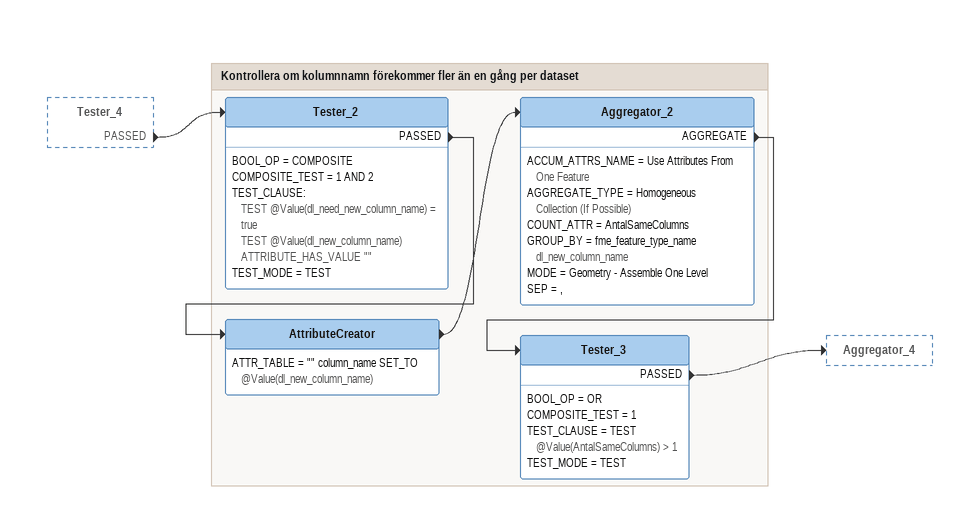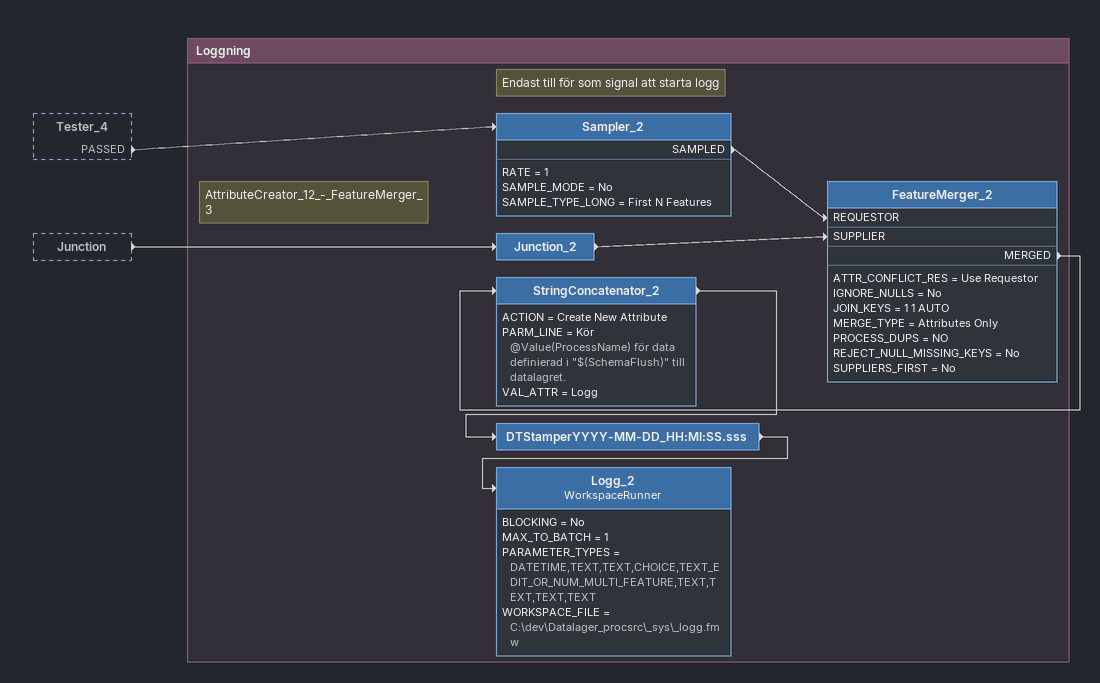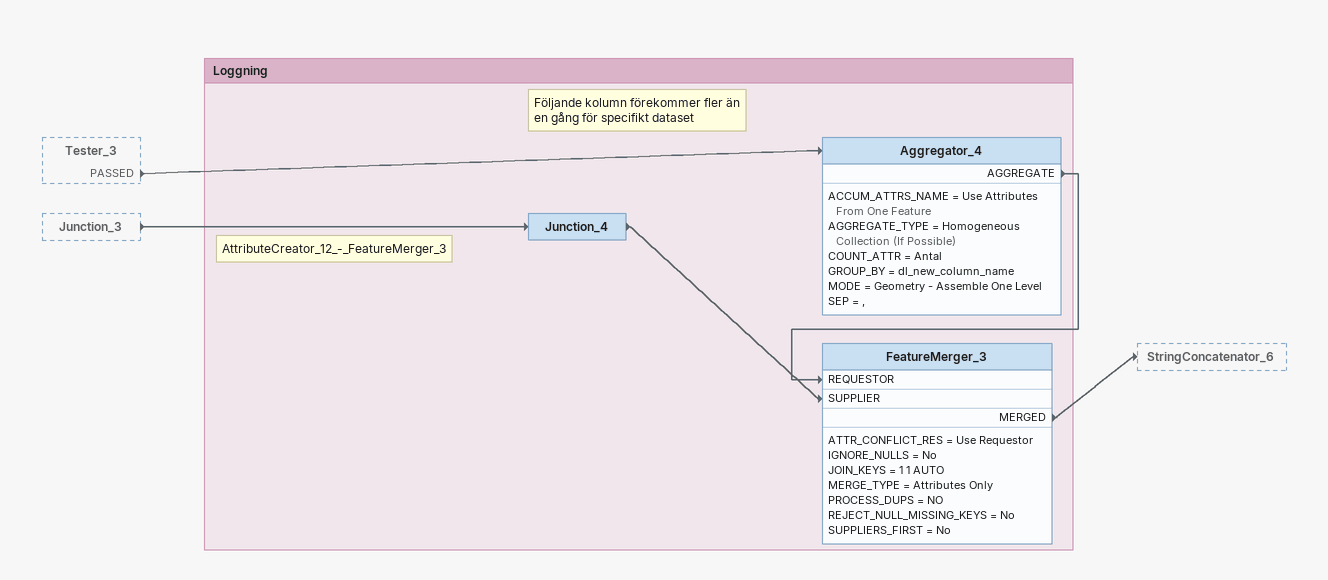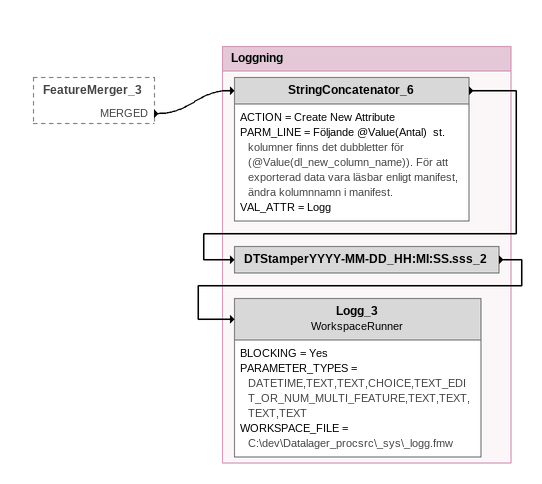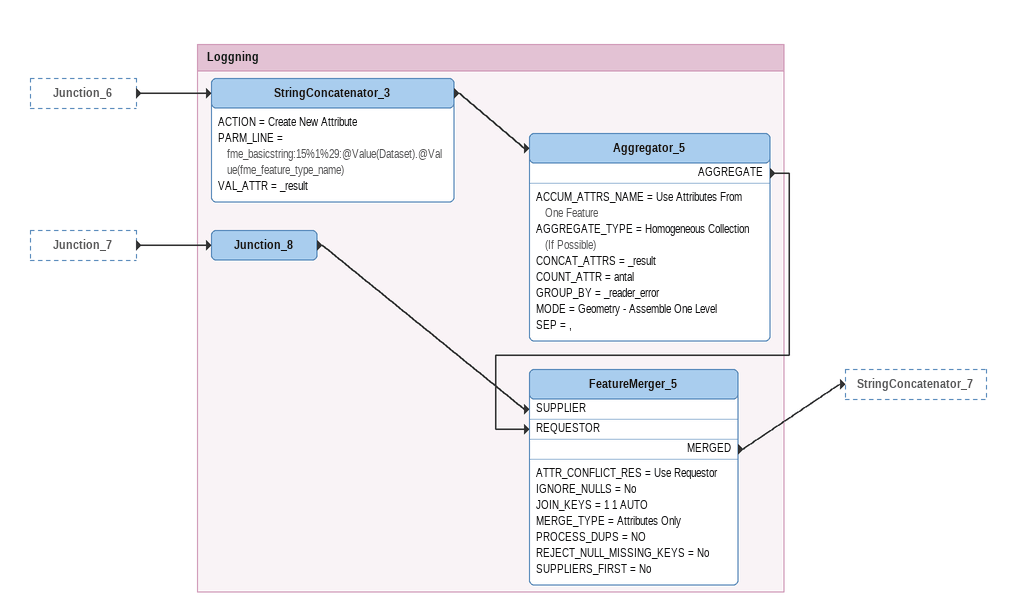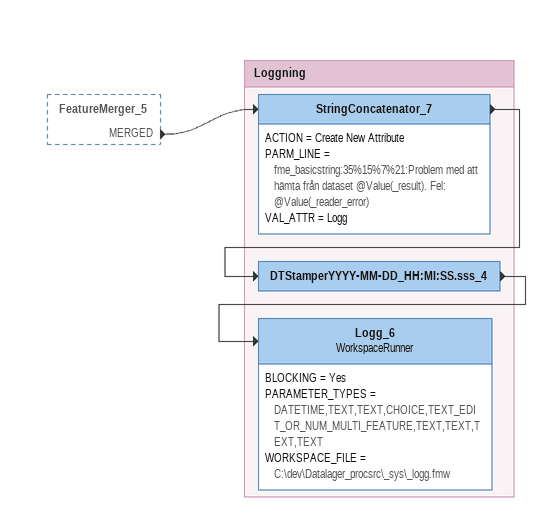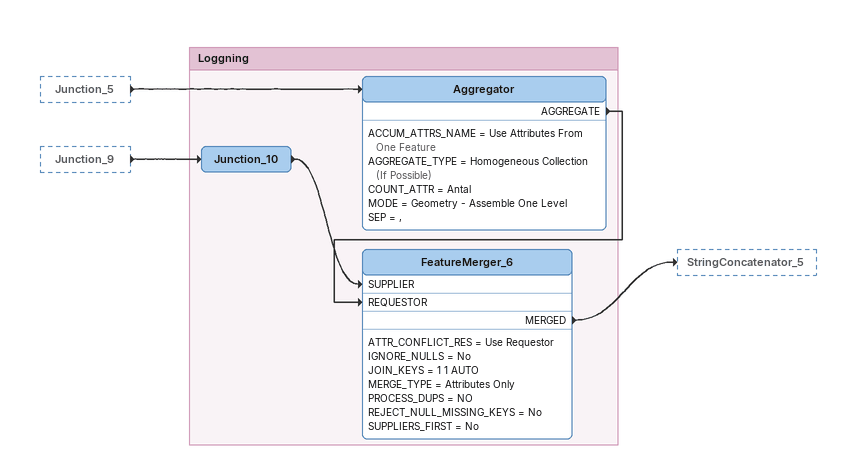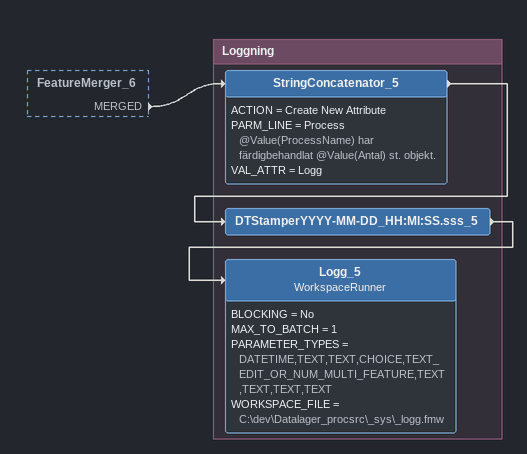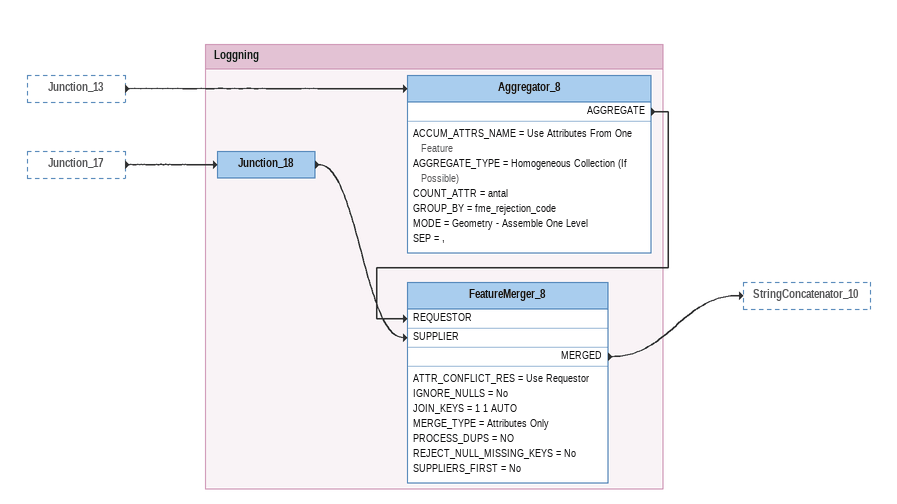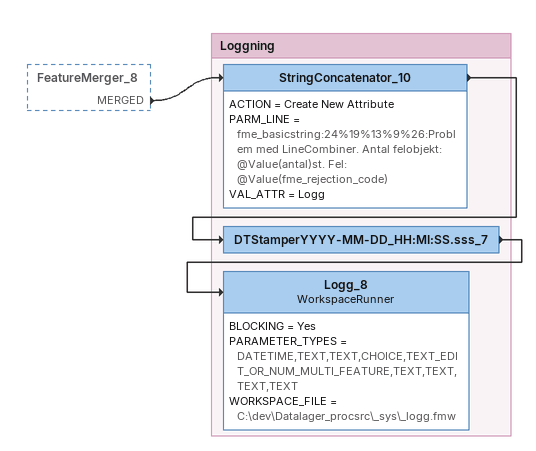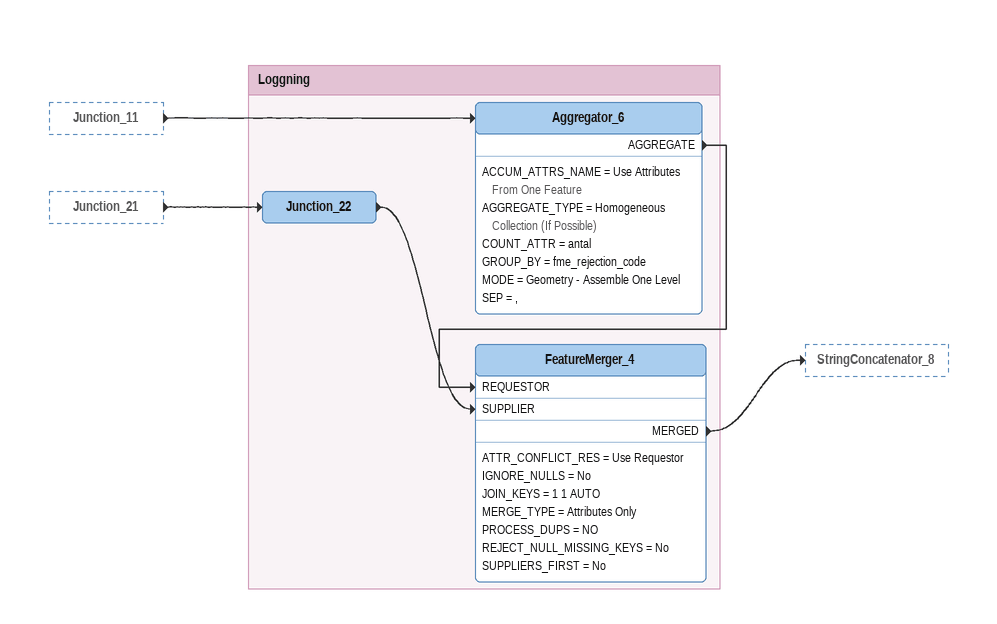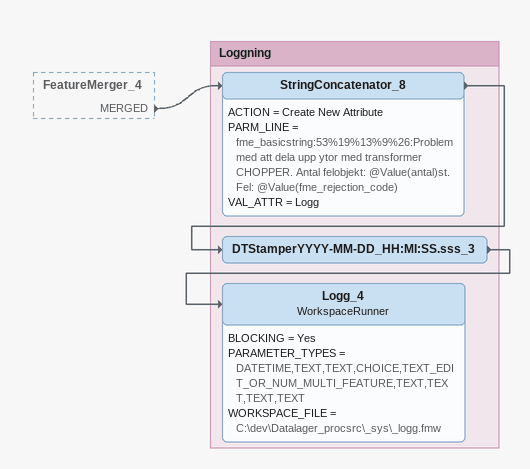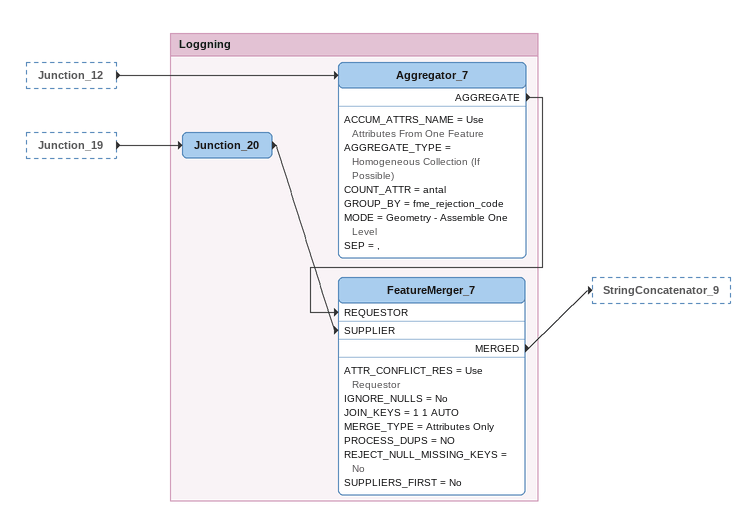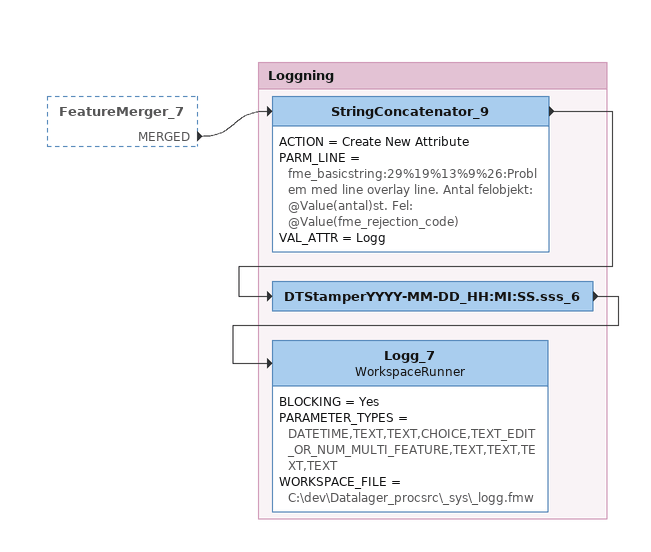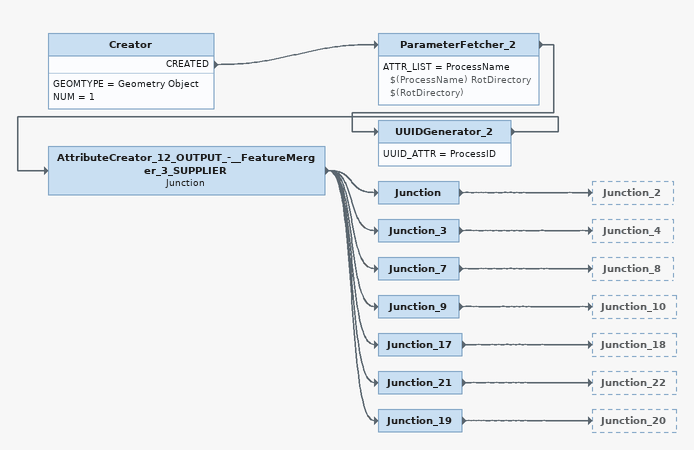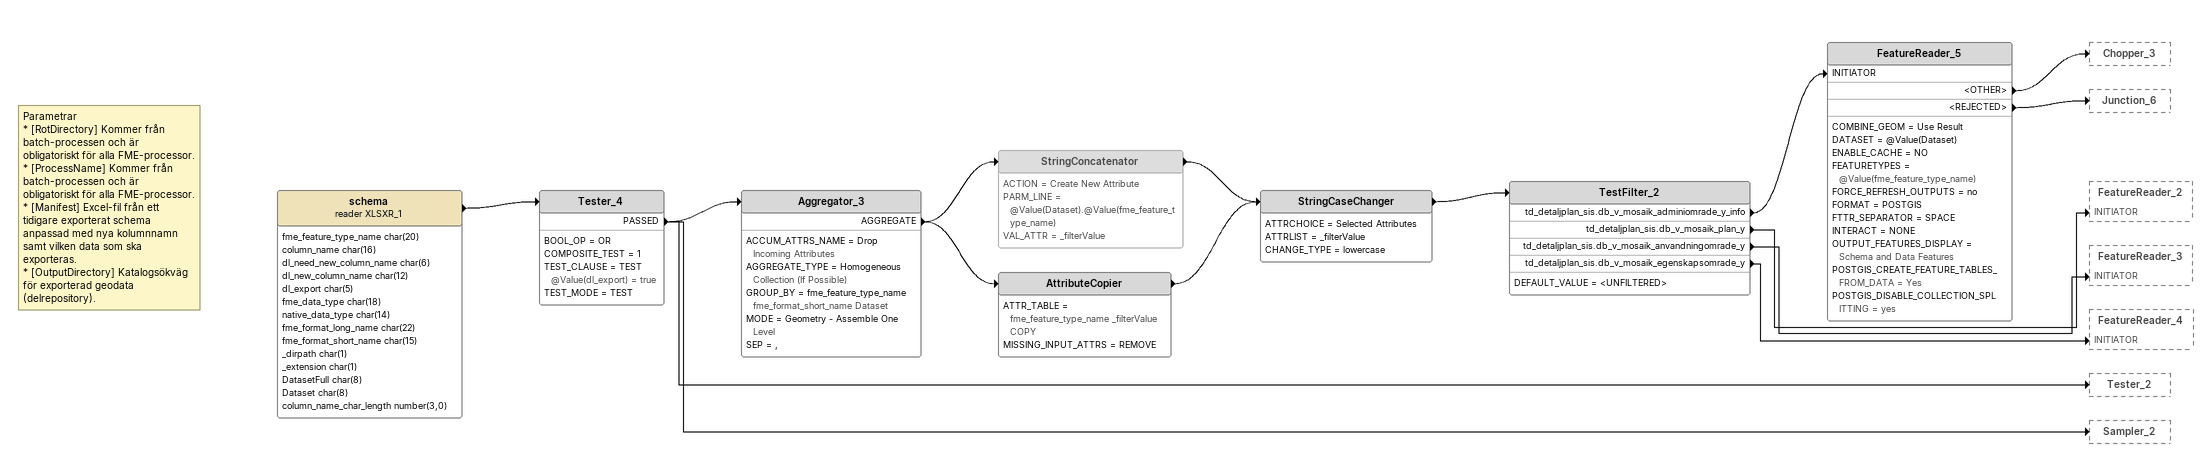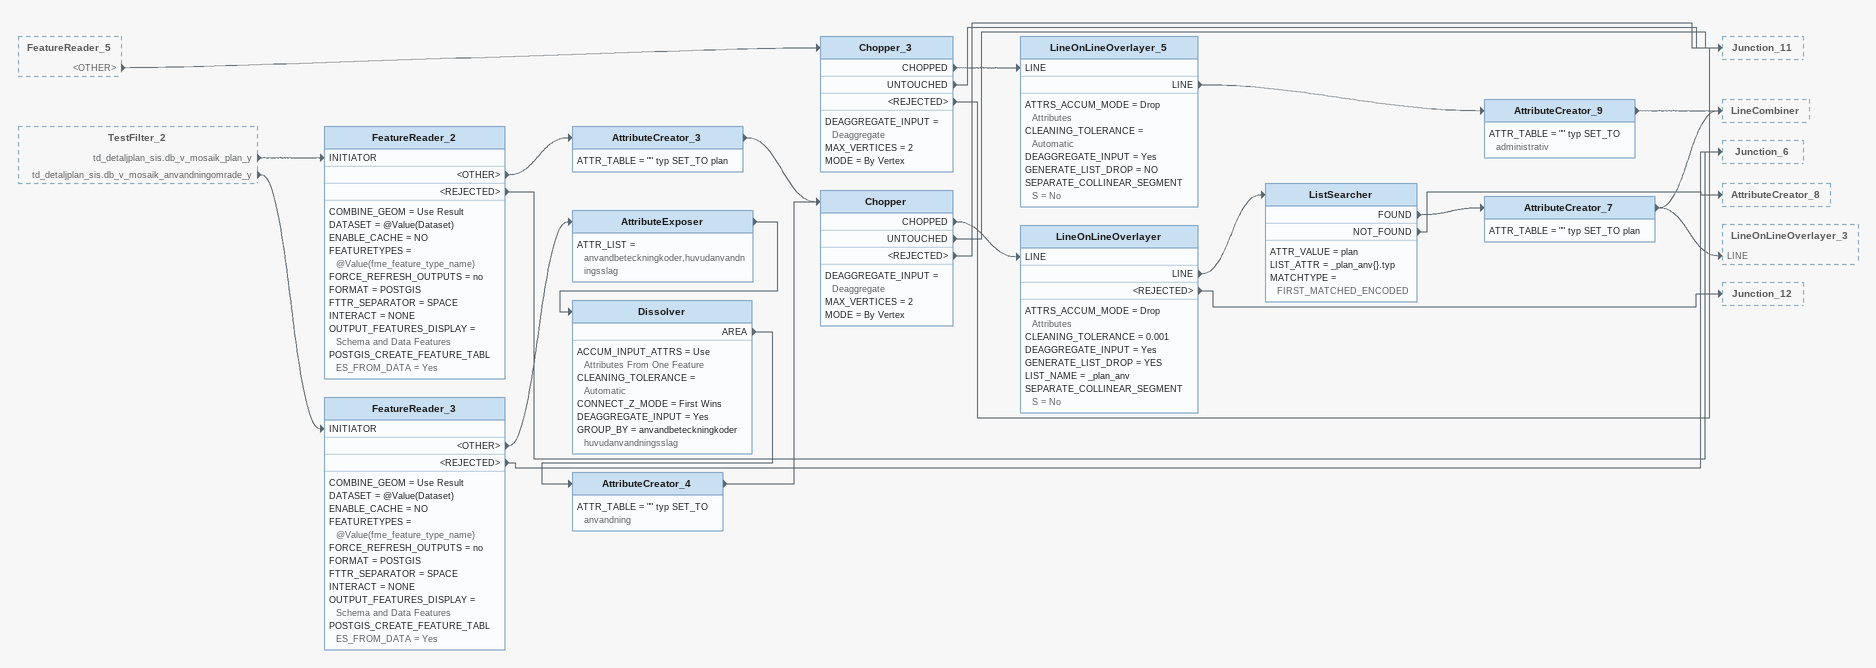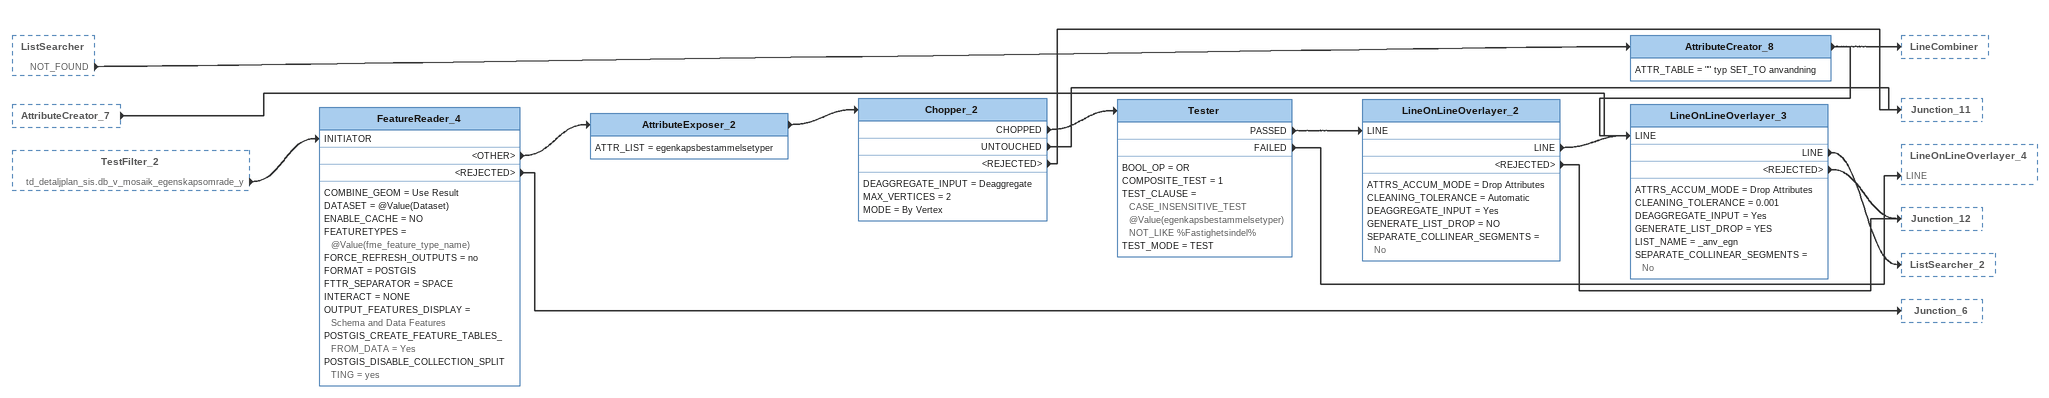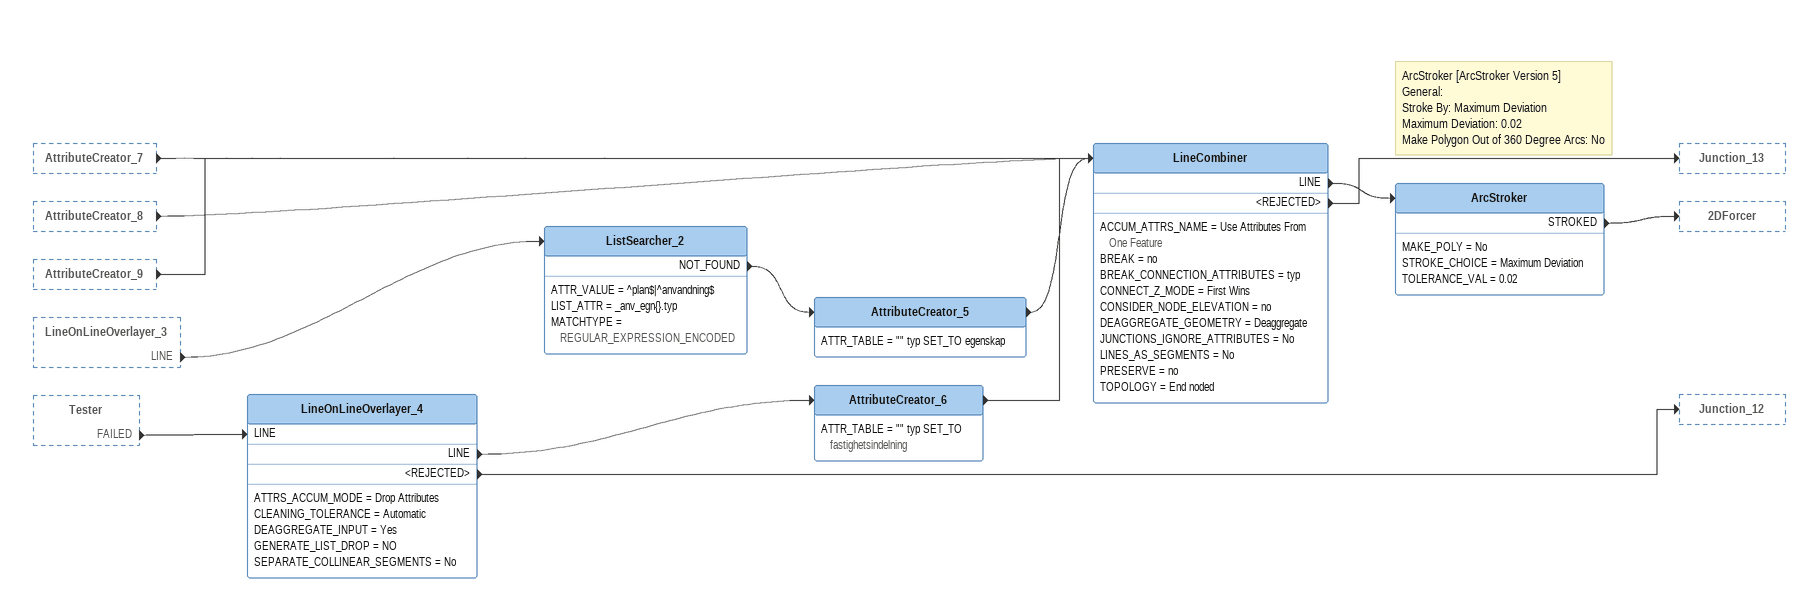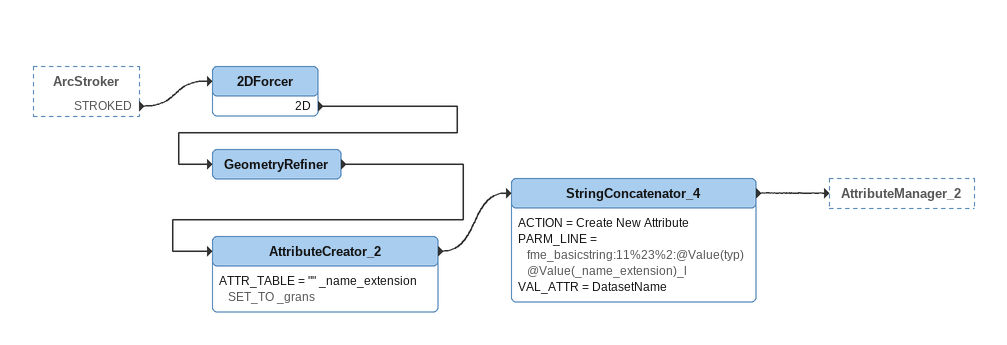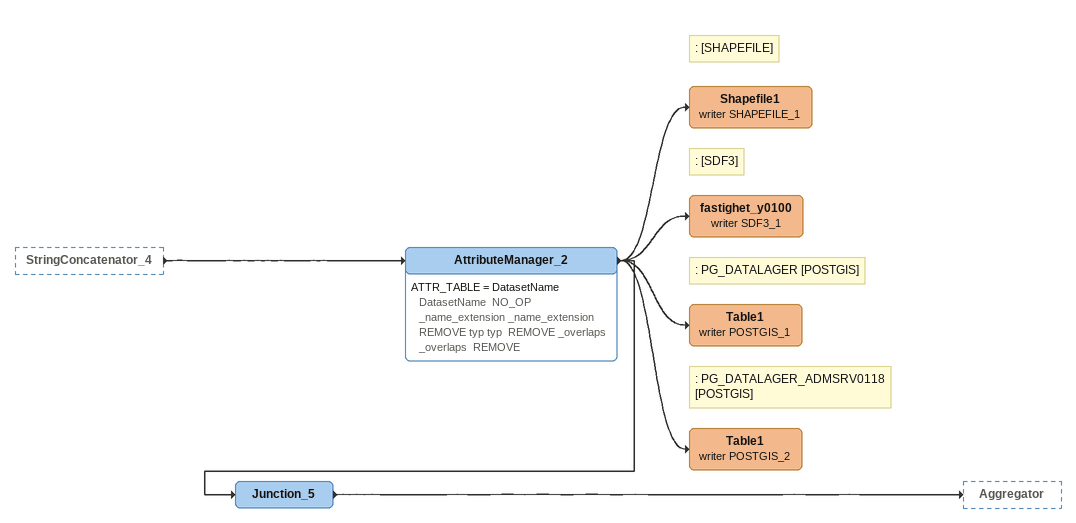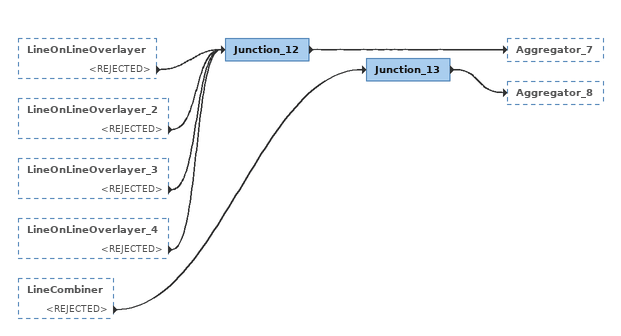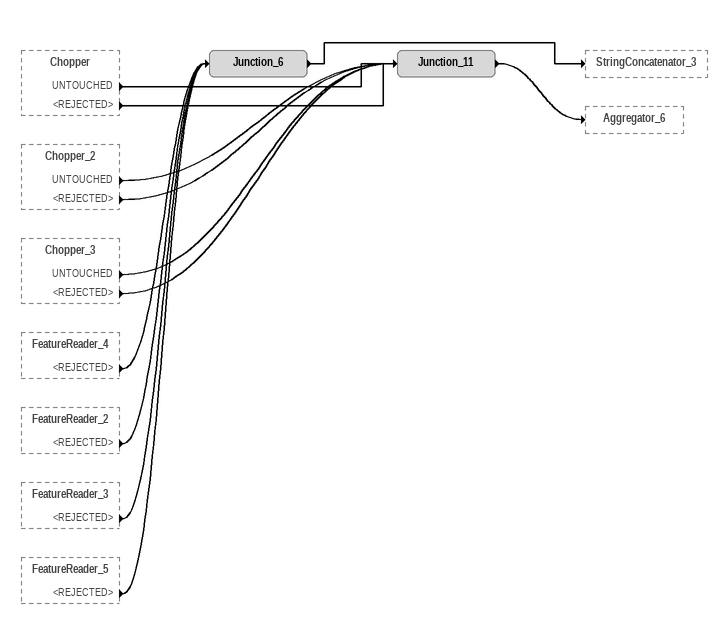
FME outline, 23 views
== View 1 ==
Tester_4 [outside]
    PASSED -> Tester_2

Bookmark: Kontrollera om kolumnnamn förekommer fler än en gång per dataset
Tester_2
    BOOL_OP = COMPOSITE
    COMPOSITE_TEST = 1 AND 2
    TEST_CLAUSE:
      TEST @Value(dl_need_new_column_name) = true
      TEST @Value(dl_new_column_name) ATTRIBUTE_HAS_VALUE ""
    TEST_MODE = TEST
    PASSED -> AttributeCreator
AttributeCreator
    ATTR_TABLE = "" column_name SET_TO @Value(dl_new_column_name)
    -> Aggregator_2
Aggregator_2
    ACCUM_ATTRS_NAME = Use Attributes From One Feature
    AGGREGATE_TYPE = Homogeneous Collection (If Possible)
    COUNT_ATTR = AntalSameColumns
    GROUP_BY = fme_feature_type_name dl_new_column_name
    MODE = Geometry - Assemble One Level
    SEP = ,
    AGGREGATE -> Tester_3
Tester_3
    BOOL_OP = OR
    COMPOSITE_TEST = 1
    TEST_CLAUSE = TEST @Value(AntalSameColumns) > 1
    TEST_MODE = TEST
    PASSED -> Aggregator_4

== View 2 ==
Tester_4 [outside]
    PASSED -> Sampler_2
Junction [outside]
    -> Junction_2

Bookmark: Loggning
Note: AttributeCreator_12_-_FeatureMerger_3
Junction_2
    -> FeatureMerger_2 [SUPPLIER]
Note: Endast till för som signal att starta logg
Sampler_2
    RATE = 1
    SAMPLE_MODE = No
    SAMPLE_TYPE_LONG = First N Features
    SAMPLED -> FeatureMerger_2 [REQUESTOR]
FeatureMerger_2
    ATTR_CONFLICT_RES = Use Requestor
    IGNORE_NULLS = No
    JOIN_KEYS = 1 1 AUTO
    MERGE_TYPE = Attributes Only
    PROCESS_DUPS = NO
    REJECT_NULL_MISSING_KEYS = No
    SUPPLIERS_FIRST = No
    MERGED -> StringConcatenator_2
StringConcatenator_2
    ACTION = Create New Attribute
    PARM_LINE = Kör @Value(ProcessName) för data definierad i "$(SchemaFlush)" till datalagret.
    VAL_ATTR = Logg
    -> DTStamperYYYY-MM-DD_HH:MI:SS.sss
DTStamperYYYY-MM-DD_HH:MI:SS.sss
    -> Logg_2
Logg_2: WorkspaceRunner
    BLOCKING = No
    MAX_TO_BATCH = 1
    PARAMETER_TYPES = DATETIME,TEXT,TEXT,CHOICE,TEXT_EDIT_OR_NUM_MULTI_FEATURE,TEXT,TEXT,TEXT,TEXT
    WORKSPACE_FILE = C:\dev\Datalager_procsrc\_sys\_logg.fmw

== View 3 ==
Tester_3 [outside]
    PASSED -> Aggregator_4
Junction_3 [outside]
    -> Junction_4

Bookmark: Loggning
Note: AttributeCreator_12_-_FeatureMerger_3
Junction_4
    -> FeatureMerger_3 [SUPPLIER]
Note: Följande kolumn förekommer fler än / en gång för specifikt dataset
Aggregator_4
    ACCUM_ATTRS_NAME = Use Attributes From One Feature
    AGGREGATE_TYPE = Homogeneous Collection (If Possible)
    COUNT_ATTR = Antal
    GROUP_BY = dl_new_column_name
    MODE = Geometry - Assemble One Level
    SEP = ,
    AGGREGATE -> FeatureMerger_3 [REQUESTOR]
FeatureMerger_3
    ATTR_CONFLICT_RES = Use Requestor
    IGNORE_NULLS = No
    JOIN_KEYS = 1 1 AUTO
    MERGE_TYPE = Attributes Only
    PROCESS_DUPS = NO
    REJECT_NULL_MISSING_KEYS = No
    SUPPLIERS_FIRST = No
    MERGED -> StringConcatenator_6

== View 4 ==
FeatureMerger_3 [outside]
    MERGED -> StringConcatenator_6

Bookmark: Loggning
StringConcatenator_6
    ACTION = Create New Attribute
    PARM_LINE = Följande @Value(Antal)  st. kolumner finns det dubbletter för (@Value(dl_new_column_name)). För att exporterad data vara läsbar enligt manifest, ändra kolumnnamn i manifest.
    VAL_ATTR = Logg
    -> DTStamperYYYY-MM-DD_HH:MI:SS.sss_2
DTStamperYYYY-MM-DD_HH:MI:SS.sss_2
    -> Logg_3
Logg_3: WorkspaceRunner
    BLOCKING = Yes
    PARAMETER_TYPES = DATETIME,TEXT,TEXT,CHOICE,TEXT_EDIT_OR_NUM_MULTI_FEATURE,TEXT,TEXT,TEXT,TEXT
    WORKSPACE_FILE = C:\dev\Datalager_procsrc\_sys\_logg.fmw

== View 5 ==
Junction_6 [outside]
    -> StringConcatenator_3
Junction_7 [outside]
    -> Junction_8

Bookmark: Loggning
Junction_8
    -> FeatureMerger_5 [SUPPLIER]
StringConcatenator_3
    ACTION = Create New Attribute
    PARM_LINE = fme_basicstring:15%1%29:@Value(Dataset).@Value(fme_feature_type_name)
    VAL_ATTR = _result
    -> Aggregator_5
Aggregator_5
    ACCUM_ATTRS_NAME = Use Attributes From One Feature
    AGGREGATE_TYPE = Homogeneous Collection (If Possible)
    CONCAT_ATTRS = _result
    COUNT_ATTR = antal
    GROUP_BY = _reader_error
    MODE = Geometry - Assemble One Level
    SEP = ,
    AGGREGATE -> FeatureMerger_5 [REQUESTOR]
FeatureMerger_5
    ATTR_CONFLICT_RES = Use Requestor
    IGNORE_NULLS = No
    JOIN_KEYS = 1 1 AUTO
    MERGE_TYPE = Attributes Only
    PROCESS_DUPS = NO
    REJECT_NULL_MISSING_KEYS = No
    SUPPLIERS_FIRST = No
    MERGED -> StringConcatenator_7

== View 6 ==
FeatureMerger_5 [outside]
    MERGED -> StringConcatenator_7

Bookmark: Loggning
StringConcatenator_7
    ACTION = Create New Attribute
    PARM_LINE = fme_basicstring:35%15%7%21:Problem med att hämta från dataset @Value(_result). Fel: @Value(_reader_error)
    VAL_ATTR = Logg
    -> DTStamperYYYY-MM-DD_HH:MI:SS.sss_4
DTStamperYYYY-MM-DD_HH:MI:SS.sss_4
    -> Logg_6
Logg_6: WorkspaceRunner
    BLOCKING = Yes
    PARAMETER_TYPES = DATETIME,TEXT,TEXT,CHOICE,TEXT_EDIT_OR_NUM_MULTI_FEATURE,TEXT,TEXT,TEXT,TEXT
    WORKSPACE_FILE = C:\dev\Datalager_procsrc\_sys\_logg.fmw

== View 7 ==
Junction_5 [outside]
    -> Aggregator
Junction_9 [outside]
    -> Junction_10

Bookmark: Loggning
Junction_10
    -> FeatureMerger_6 [SUPPLIER]
Aggregator
    ACCUM_ATTRS_NAME = Use Attributes From One Feature
    AGGREGATE_TYPE = Homogeneous Collection (If Possible)
    COUNT_ATTR = Antal
    MODE = Geometry - Assemble One Level
    SEP = ,
    AGGREGATE -> FeatureMerger_6 [REQUESTOR]
FeatureMerger_6
    ATTR_CONFLICT_RES = Use Requestor
    IGNORE_NULLS = No
    JOIN_KEYS = 1 1 AUTO
    MERGE_TYPE = Attributes Only
    PROCESS_DUPS = NO
    REJECT_NULL_MISSING_KEYS = No
    SUPPLIERS_FIRST = No
    MERGED -> StringConcatenator_5

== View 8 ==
FeatureMerger_6 [outside]
    MERGED -> StringConcatenator_5

Bookmark: Loggning
StringConcatenator_5
    ACTION = Create New Attribute
    PARM_LINE = Process @Value(ProcessName) har färdigbehandlat @Value(Antal) st. objekt.
    VAL_ATTR = Logg
    -> DTStamperYYYY-MM-DD_HH:MI:SS.sss_5
DTStamperYYYY-MM-DD_HH:MI:SS.sss_5
    -> Logg_5
Logg_5: WorkspaceRunner
    BLOCKING = No
    MAX_TO_BATCH = 1
    PARAMETER_TYPES = DATETIME,TEXT,TEXT,CHOICE,TEXT_EDIT_OR_NUM_MULTI_FEATURE,TEXT,TEXT,TEXT,TEXT
    WORKSPACE_FILE = C:\dev\Datalager_procsrc\_sys\_logg.fmw

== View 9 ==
Junction_13 [outside]
    -> Aggregator_8
Junction_17 [outside]
    -> Junction_18

Bookmark: Loggning
Junction_18
    -> FeatureMerger_8 [SUPPLIER]
Aggregator_8
    ACCUM_ATTRS_NAME = Use Attributes From One Feature
    AGGREGATE_TYPE = Homogeneous Collection (If Possible)
    COUNT_ATTR = antal
    GROUP_BY = fme_rejection_code
    MODE = Geometry - Assemble One Level
    SEP = ,
    AGGREGATE -> FeatureMerger_8 [REQUESTOR]
FeatureMerger_8
    ATTR_CONFLICT_RES = Use Requestor
    IGNORE_NULLS = No
    JOIN_KEYS = 1 1 AUTO
    MERGE_TYPE = Attributes Only
    PROCESS_DUPS = NO
    REJECT_NULL_MISSING_KEYS = No
    SUPPLIERS_FIRST = No
    MERGED -> StringConcatenator_10

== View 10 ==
FeatureMerger_8 [outside]
    MERGED -> StringConcatenator_10

Bookmark: Loggning
StringConcatenator_10
    ACTION = Create New Attribute
    PARM_LINE = fme_basicstring:24%19%13%9%26:Problem med LineCombiner. Antal felobjekt: @Value(antal)st. Fel: @Value(fme_rejection_code)
    VAL_ATTR = Logg
    -> DTStamperYYYY-MM-DD_HH:MI:SS.sss_7
DTStamperYYYY-MM-DD_HH:MI:SS.sss_7
    -> Logg_8
Logg_8: WorkspaceRunner
    BLOCKING = Yes
    PARAMETER_TYPES = DATETIME,TEXT,TEXT,CHOICE,TEXT_EDIT_OR_NUM_MULTI_FEATURE,TEXT,TEXT,TEXT,TEXT
    WORKSPACE_FILE = C:\dev\Datalager_procsrc\_sys\_logg.fmw

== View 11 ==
Junction_11 [outside]
    -> Aggregator_6
Junction_21 [outside]
    -> Junction_22

Bookmark: Loggning
Junction_22
    -> FeatureMerger_4 [SUPPLIER]
Aggregator_6
    ACCUM_ATTRS_NAME = Use Attributes From One Feature
    AGGREGATE_TYPE = Homogeneous Collection (If Possible)
    COUNT_ATTR = antal
    GROUP_BY = fme_rejection_code
    MODE = Geometry - Assemble One Level
    SEP = ,
    AGGREGATE -> FeatureMerger_4 [REQUESTOR]
FeatureMerger_4
    ATTR_CONFLICT_RES = Use Requestor
    IGNORE_NULLS = No
    JOIN_KEYS = 1 1 AUTO
    MERGE_TYPE = Attributes Only
    PROCESS_DUPS = NO
    REJECT_NULL_MISSING_KEYS = No
    SUPPLIERS_FIRST = No
    MERGED -> StringConcatenator_8

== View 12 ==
FeatureMerger_4 [outside]
    MERGED -> StringConcatenator_8

Bookmark: Loggning
StringConcatenator_8
    ACTION = Create New Attribute
    PARM_LINE = fme_basicstring:53%19%13%9%26:Problem med att dela upp ytor med transformer CHOPPER. Antal felobjekt: @Value(antal)st. Fel: @Value(fme_rejection_code)
    VAL_ATTR = Logg
    -> DTStamperYYYY-MM-DD_HH:MI:SS.sss_3
DTStamperYYYY-MM-DD_HH:MI:SS.sss_3
    -> Logg_4
Logg_4: WorkspaceRunner
    BLOCKING = Yes
    PARAMETER_TYPES = DATETIME,TEXT,TEXT,CHOICE,TEXT_EDIT_OR_NUM_MULTI_FEATURE,TEXT,TEXT,TEXT,TEXT
    WORKSPACE_FILE = C:\dev\Datalager_procsrc\_sys\_logg.fmw

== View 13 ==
Junction_12 [outside]
    -> Aggregator_7
Junction_19 [outside]
    -> Junction_20

Bookmark: Loggning
Junction_20
    -> FeatureMerger_7 [SUPPLIER]
Aggregator_7
    ACCUM_ATTRS_NAME = Use Attributes From One Feature
    AGGREGATE_TYPE = Homogeneous Collection (If Possible)
    COUNT_ATTR = antal
    GROUP_BY = fme_rejection_code
    MODE = Geometry - Assemble One Level
    SEP = ,
    AGGREGATE -> FeatureMerger_7 [REQUESTOR]
FeatureMerger_7
    ATTR_CONFLICT_RES = Use Requestor
    IGNORE_NULLS = No
    JOIN_KEYS = 1 1 AUTO
    MERGE_TYPE = Attributes Only
    PROCESS_DUPS = NO
    REJECT_NULL_MISSING_KEYS = No
    SUPPLIERS_FIRST = No
    MERGED -> StringConcatenator_9

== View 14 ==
FeatureMerger_7 [outside]
    MERGED -> StringConcatenator_9

Bookmark: Loggning
StringConcatenator_9
    ACTION = Create New Attribute
    PARM_LINE = fme_basicstring:29%19%13%9%26:Problem med line overlay line. Antal felobjekt: @Value(antal)st. Fel: @Value(fme_rejection_code)
    VAL_ATTR = Logg
    -> DTStamperYYYY-MM-DD_HH:MI:SS.sss_6
DTStamperYYYY-MM-DD_HH:MI:SS.sss_6
    -> Logg_7
Logg_7: WorkspaceRunner
    BLOCKING = Yes
    PARAMETER_TYPES = DATETIME,TEXT,TEXT,CHOICE,TEXT_EDIT_OR_NUM_MULTI_FEATURE,TEXT,TEXT,TEXT,TEXT
    WORKSPACE_FILE = C:\dev\Datalager_procsrc\_sys\_logg.fmw

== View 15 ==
Creator
    GEOMTYPE = Geometry Object
    NUM = 1
    CREATED -> ParameterFetcher_2
ParameterFetcher_2
    ATTR_LIST = ProcessName $(ProcessName) RotDirectory $(RotDirectory)
    -> UUIDGenerator_2
UUIDGenerator_2
    UUID_ATTR = ProcessID
    -> AttributeCreator_12_OUTPUT_-__FeatureMerger_3_SUPPLIER
AttributeCreator_12_OUTPUT_-__FeatureMerger_3_SUPPLIER: Junction
    -> Junction
    -> Junction_3
    -> Junction_9
    -> Junction_7
    -> Junction_17
    -> Junction_19
    -> Junction_21
Junction
    -> Junction_2
Junction_3
    -> Junction_4
Junction_7
    -> Junction_8
Junction_9
    -> Junction_10
Junction_17
    -> Junction_18
Junction_21
    -> Junction_22
Junction_19
    -> Junction_20

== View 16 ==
Note: Parametrar / * [RotDirectory] Kommer från batch-processen och är obligatoriskt för alla FME-processor. / * [ProcessName] Kommer från batch-processen och är obligatoriskt för alla FME-processor. / * [Manifest] Excel-fil från ett tidigare exporterat schema anpassad med nya kolumnnamn samt vilken data som ska exporteras. / * [OutputDirectory] Katalogsökväg för exporterad geodata (delrepository).
schema (reader XLSXR_1)
    attributes: fme_feature_type_name char(20), column_name char(16), dl_need_new_column_name char(6), dl_new_column_name char(12), dl_export char(5), fme_data_type char(18), native_data_type char(14), fme_format_long_name char(22), fme_format_short_name char(15), _dirpath char(1), _extension char(1), DatasetFull char(8), Dataset char(8), column_name_char_length number(3,0)
    -> Tester_4
Tester_4
    BOOL_OP = OR
    COMPOSITE_TEST = 1
    TEST_CLAUSE = TEST @Value(dl_export) = true
    TEST_MODE = TEST
    PASSED -> Tester_2
    PASSED -> Aggregator_3
    PASSED -> Sampler_2
Aggregator_3
    ACCUM_ATTRS_NAME = Drop Incoming Attributes
    AGGREGATE_TYPE = Homogeneous Collection (If Possible)
    GROUP_BY = fme_feature_type_name fme_format_short_name Dataset
    MODE = Geometry - Assemble One Level
    SEP = ,
    AGGREGATE -> StringConcatenator
    AGGREGATE -> AttributeCopier
StringConcatenator [off]
    ACTION = Create New Attribute
    PARM_LINE = @Value(Dataset).@Value(fme_feature_type_name)
    VAL_ATTR = _filterValue
    -> StringCaseChanger
AttributeCopier
    ATTR_TABLE = fme_feature_type_name _filterValue COPY
    MISSING_INPUT_ATTRS = REMOVE
    -> StringCaseChanger
StringCaseChanger
    ATTRCHOICE = Selected Attributes
    ATTRLIST = _filterValue
    CHANGE_TYPE = lowercase
    -> TestFilter_2
TestFilter_2
    DEFAULT_VALUE = <UNFILTERED>
    td_detaljplan_sis.db_v_mosaik_adminiomrade_y_info -> FeatureReader_5 [INITIATOR]
    td_detaljplan_sis.db_v_mosaik_plan_y -> FeatureReader_2 [INITIATOR]
    td_detaljplan_sis.db_v_mosaik_anvandningomrade_y -> FeatureReader_3 [INITIATOR]
    td_detaljplan_sis.db_v_mosaik_egenskapsomrade_y -> FeatureReader_4 [INITIATOR]
FeatureReader_5
    COMBINE_GEOM = Use Result
    DATASET = @Value(Dataset)
    ENABLE_CACHE = NO
    FEATURETYPES = @Value(fme_feature_type_name)
    FORCE_REFRESH_OUTPUTS = no
    FORMAT = POSTGIS
    FTTR_SEPARATOR = SPACE
    INTERACT = NONE
    OUTPUT_FEATURES_DISPLAY = Schema and Data Features
    POSTGIS_CREATE_FEATURE_TABLES_FROM_DATA = Yes
    POSTGIS_DISABLE_COLLECTION_SPLITTING = yes
    <OTHER> -> Chopper_3
    <REJECTED> -> Junction_6

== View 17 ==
FeatureReader_5 [outside]
    <OTHER> -> Chopper_3
TestFilter_2 [outside]
    td_detaljplan_sis.db_v_mosaik_plan_y -> FeatureReader_2 [INITIATOR]
    td_detaljplan_sis.db_v_mosaik_anvandningomrade_y -> FeatureReader_3 [INITIATOR]
Chopper_3
    DEAGGREGATE_INPUT = Deaggregate
    MAX_VERTICES = 2
    MODE = By Vertex
    CHOPPED -> LineOnLineOverlayer_5 [LINE]
    UNTOUCHED -> Junction_11
    <REJECTED> -> Junction_11
LineOnLineOverlayer_5
    ATTRS_ACCUM_MODE = Drop Attributes
    CLEANING_TOLERANCE = Automatic
    DEAGGREGATE_INPUT = Yes
    GENERATE_LIST_DROP = NO
    SEPARATE_COLLINEAR_SEGMENTS = No
    LINE -> AttributeCreator_9
AttributeCreator_9
    ATTR_TABLE = "" typ SET_TO administrativ
    -> LineCombiner
FeatureReader_2
    COMBINE_GEOM = Use Result
    DATASET = @Value(Dataset)
    ENABLE_CACHE = NO
    FEATURETYPES = @Value(fme_feature_type_name)
    FORCE_REFRESH_OUTPUTS = no
    FORMAT = POSTGIS
    FTTR_SEPARATOR = SPACE
    INTERACT = NONE
    OUTPUT_FEATURES_DISPLAY = Schema and Data Features
    POSTGIS_CREATE_FEATURE_TABLES_FROM_DATA = Yes
    <OTHER> -> AttributeCreator_3
    <REJECTED> -> Junction_6
AttributeCreator_3
    ATTR_TABLE = "" typ SET_TO plan
    -> Chopper
FeatureReader_3
    COMBINE_GEOM = Use Result
    DATASET = @Value(Dataset)
    ENABLE_CACHE = NO
    FEATURETYPES = @Value(fme_feature_type_name)
    FORCE_REFRESH_OUTPUTS = no
    FORMAT = POSTGIS
    FTTR_SEPARATOR = SPACE
    INTERACT = NONE
    OUTPUT_FEATURES_DISPLAY = Schema and Data Features
    POSTGIS_CREATE_FEATURE_TABLES_FROM_DATA = Yes
    <OTHER> -> AttributeExposer
    <REJECTED> -> Junction_6
AttributeExposer
    ATTR_LIST = anvandbeteckningkoder,huvudanvandningsslag
    -> Dissolver
Dissolver
    ACCUM_INPUT_ATTRS = Use Attributes From One Feature
    CLEANING_TOLERANCE = Automatic
    CONNECT_Z_MODE = First Wins
    DEAGGREGATE_INPUT = Yes
    GROUP_BY = anvandbeteckningkoder huvudanvandningsslag
    AREA -> AttributeCreator_4
AttributeCreator_4
    ATTR_TABLE = "" typ SET_TO anvandning
    -> Chopper
Chopper
    DEAGGREGATE_INPUT = Deaggregate
    MAX_VERTICES = 2
    MODE = By Vertex
    CHOPPED -> LineOnLineOverlayer [LINE]
    UNTOUCHED -> Junction_11
    <REJECTED> -> Junction_11
LineOnLineOverlayer
    ATTRS_ACCUM_MODE = Drop Attributes
    CLEANING_TOLERANCE = 0.001
    DEAGGREGATE_INPUT = Yes
    GENERATE_LIST_DROP = YES
    LIST_NAME = _plan_anv
    SEPARATE_COLLINEAR_SEGMENTS = No
    LINE -> ListSearcher
    <REJECTED> -> Junction_12
ListSearcher
    ATTR_VALUE = plan
    LIST_ATTR = _plan_anv{}.typ
    MATCHTYPE = FIRST_MATCHED_ENCODED
    FOUND -> AttributeCreator_7
    NOT_FOUND -> AttributeCreator_8
AttributeCreator_7
    ATTR_TABLE = "" typ SET_TO plan
    -> LineCombiner
    -> LineOnLineOverlayer_3 [LINE]

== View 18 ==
ListSearcher [outside]
    NOT_FOUND -> AttributeCreator_8
AttributeCreator_7 [outside]
    -> LineOnLineOverlayer_3 [LINE]
TestFilter_2 [outside]
    td_detaljplan_sis.db_v_mosaik_egenskapsomrade_y -> FeatureReader_4 [INITIATOR]
AttributeCreator_8
    ATTR_TABLE = "" typ SET_TO anvandning
    -> LineOnLineOverlayer_3 [LINE]
    -> LineCombiner
FeatureReader_4
    COMBINE_GEOM = Use Result
    DATASET = @Value(Dataset)
    ENABLE_CACHE = NO
    FEATURETYPES = @Value(fme_feature_type_name)
    FORCE_REFRESH_OUTPUTS = no
    FORMAT = POSTGIS
    FTTR_SEPARATOR = SPACE
    INTERACT = NONE
    OUTPUT_FEATURES_DISPLAY = Schema and Data Features
    POSTGIS_CREATE_FEATURE_TABLES_FROM_DATA = Yes
    POSTGIS_DISABLE_COLLECTION_SPLITTING = yes
    <OTHER> -> AttributeExposer_2
    <REJECTED> -> Junction_6
AttributeExposer_2
    ATTR_LIST = egenkapsbestammelsetyper
    -> Chopper_2
Chopper_2
    DEAGGREGATE_INPUT = Deaggregate
    MAX_VERTICES = 2
    MODE = By Vertex
    CHOPPED -> Tester
    UNTOUCHED -> Junction_11
    <REJECTED> -> Junction_11
Tester
    BOOL_OP = OR
    COMPOSITE_TEST = 1
    TEST_CLAUSE = CASE_INSENSITIVE_TEST @Value(egenkapsbestammelsetyper) NOT_LIKE %Fastighetsindel%
    TEST_MODE = TEST
    PASSED -> LineOnLineOverlayer_2 [LINE]
    FAILED -> LineOnLineOverlayer_4 [LINE]
LineOnLineOverlayer_2
    ATTRS_ACCUM_MODE = Drop Attributes
    CLEANING_TOLERANCE = Automatic
    DEAGGREGATE_INPUT = Yes
    GENERATE_LIST_DROP = NO
    SEPARATE_COLLINEAR_SEGMENTS = No
    LINE -> LineOnLineOverlayer_3 [LINE]
    <REJECTED> -> Junction_12
LineOnLineOverlayer_3
    ATTRS_ACCUM_MODE = Drop Attributes
    CLEANING_TOLERANCE = 0.001
    DEAGGREGATE_INPUT = Yes
    GENERATE_LIST_DROP = YES
    LIST_NAME = _anv_egn
    SEPARATE_COLLINEAR_SEGMENTS = No
    LINE -> ListSearcher_2
    <REJECTED> -> Junction_12

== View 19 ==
AttributeCreator_7 [outside]
    -> LineCombiner
AttributeCreator_8 [outside]
    -> LineCombiner
AttributeCreator_9 [outside]
    -> LineCombiner
LineOnLineOverlayer_3 [outside]
    LINE -> ListSearcher_2
Tester [outside]
    FAILED -> LineOnLineOverlayer_4 [LINE]
ListSearcher_2
    ATTR_VALUE = ^plan$|^anvandning$
    LIST_ATTR = _anv_egn{}.typ
    MATCHTYPE = REGULAR_EXPRESSION_ENCODED
    NOT_FOUND -> AttributeCreator_5
AttributeCreator_5
    ATTR_TABLE = "" typ SET_TO egenskap
    -> LineCombiner
LineOnLineOverlayer_4
    ATTRS_ACCUM_MODE = Drop Attributes
    CLEANING_TOLERANCE = Automatic
    DEAGGREGATE_INPUT = Yes
    GENERATE_LIST_DROP = NO
    SEPARATE_COLLINEAR_SEGMENTS = No
    LINE -> AttributeCreator_6
    <REJECTED> -> Junction_12
AttributeCreator_6
    ATTR_TABLE = "" typ SET_TO fastighetsindelning
    -> LineCombiner
LineCombiner
    ACCUM_ATTRS_NAME = Use Attributes From One Feature
    BREAK = no
    BREAK_CONNECTION_ATTRIBUTES = typ
    CONNECT_Z_MODE = First Wins
    CONSIDER_NODE_ELEVATION = no
    DEAGGREGATE_GEOMETRY = Deaggregate
    JUNCTIONS_IGNORE_ATTRIBUTES = No
    LINES_AS_SEGMENTS = No
    PRESERVE = no
    TOPOLOGY = End noded
    LINE -> ArcStroker
    <REJECTED> -> Junction_13
Note: ArcStroker [ArcStroker Version 5] / General: / Stroke By: Maximum Deviation / Maximum Deviation: 0.02 / Make Polygon Out of 360 Degree Arcs: No
ArcStroker
    MAKE_POLY = No
    STROKE_CHOICE = Maximum Deviation
    TOLERANCE_VAL = 0.02
    STROKED -> 2DForcer

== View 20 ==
ArcStroker [outside]
    STROKED -> 2DForcer
2DForcer
    2D -> GeometryRefiner
GeometryRefiner
    -> AttributeCreator_2
AttributeCreator_2
    ATTR_TABLE = "" _name_extension SET_TO _grans
    -> StringConcatenator_4
StringConcatenator_4
    ACTION = Create New Attribute
    PARM_LINE = fme_basicstring:11%23%2:@Value(typ)@Value(_name_extension)_l
    VAL_ATTR = DatasetName
    -> AttributeManager_2

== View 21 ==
StringConcatenator_4 [outside]
    -> AttributeManager_2
AttributeManager_2
    ATTR_TABLE = DatasetName DatasetName  NO_OP _name_extension _name_extension  REMOVE typ typ  REMOVE _overlaps _overlaps  REMOVE
    -> fastighet_y0100 (writer SDF3_1)
    -> Table1 (writer POSTGIS_1)
    -> Table1 (writer POSTGIS_2)
    -> Junction_5
    -> Shapefile1 (writer SHAPEFILE_1)
Note: : [SHAPEFILE]
Shapefile1 (writer SHAPEFILE_1)
Note: : [SDF3]
fastighet_y0100 (writer SDF3_1)
Note: : PG_DATALAGER [POSTGIS]
Table1 (writer POSTGIS_1)
Note: : PG_DATALAGER_ADMSRV0118 [POSTGIS]
Table1 (writer POSTGIS_2)
Junction_5
    -> Aggregator

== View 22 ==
LineOnLineOverlayer [outside]
    <REJECTED> -> Junction_12
LineOnLineOverlayer_2 [outside]
    <REJECTED> -> Junction_12
LineOnLineOverlayer_3 [outside]
    <REJECTED> -> Junction_12
LineOnLineOverlayer_4 [outside]
    <REJECTED> -> Junction_12
LineCombiner [outside]
    <REJECTED> -> Junction_13
Junction_13
    -> Aggregator_8
Junction_12
    -> Aggregator_7

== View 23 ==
Chopper [outside]
    UNTOUCHED -> Junction_11
    <REJECTED> -> Junction_11
Chopper_2 [outside]
    UNTOUCHED -> Junction_11
    <REJECTED> -> Junction_11
Chopper_3 [outside]
    UNTOUCHED -> Junction_11
    <REJECTED> -> Junction_11
FeatureReader_4 [outside]
    <REJECTED> -> Junction_6
FeatureReader_2 [outside]
    <REJECTED> -> Junction_6
FeatureReader_3 [outside]
    <REJECTED> -> Junction_6
FeatureReader_5 [outside]
    <REJECTED> -> Junction_6
Junction_11
    -> Aggregator_6
Junction_6
    -> StringConcatenator_3
